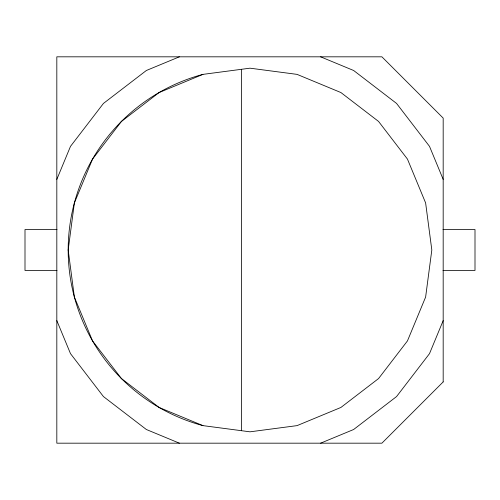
<?xml version="1.0" encoding="UTF-8"?>
<svg xmlns="http://www.w3.org/2000/svg" width="500" height="500" viewBox="0 0 500 500"><rect width="100%" height="100%" fill="white"/><g stroke="black" fill="none" stroke-linecap="round" stroke-linejoin="round"><path stroke-width="0.75" d="M56.819 179.387L70.494 146.363L103.438 103.438L146.363 70.494L179.387 56.819M443.181 320.613L429.506 353.638L396.562 396.562L353.638 429.506L320.613 443.181M202.944 74.375L159.094 92.544L121.438 121.438L92.544 159.094L74.375 202.944L68.181 250L74.375 297.056L92.544 340.906L121.438 378.562L159.094 407.456L202.944 425.625L250 431.819L297.056 425.625L340.906 407.456L378.562 378.562L407.456 340.906L425.625 297.056L431.819 250L425.625 202.944L407.456 159.094L378.562 121.438L340.906 92.544L297.056 74.375L250 68.181L202.944 74.375A181.819 181.819 0 0 0 202.944 425.625M57 229.544L25 229.544L25 270.456L57 270.456M443 229.544L475 229.544L475 270.456L443 270.456M320.613 56.819L353.638 70.494L396.562 103.438L429.506 146.363L443.181 179.387M179.387 443.181L146.363 429.506L103.438 396.562L70.494 353.638L56.819 320.613M241.456 69.306L241.456 430.694M443.181 381.9L381.9 443.181L56.819 443.181L56.819 56.819L381.9 56.819L443.181 118.1L443.181 381.9"/></g></svg>
